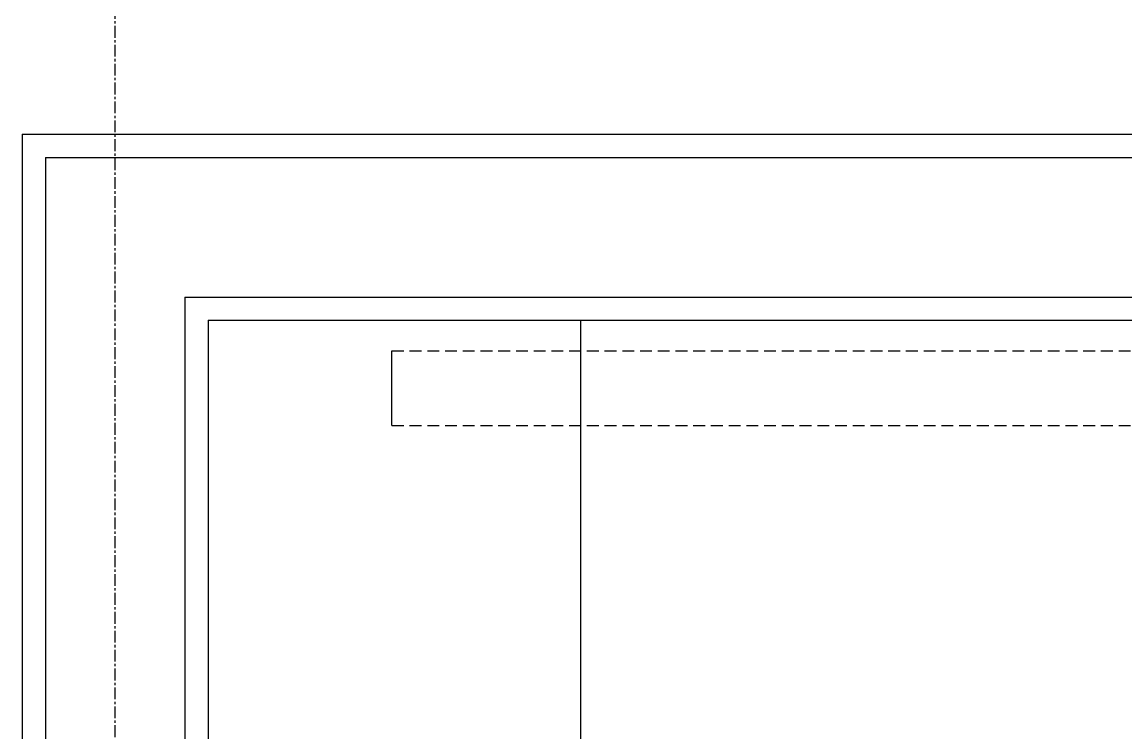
# Model space of a CAD drawing. Header units: millimetres. Extents: x 0 to 181737, y 0 to 59400.
# Drawn here: x 114650 to 115243, y 31433 to 31815 of the extents above; entities that cross this region are included whole.
import ezdxf

# ---------------------------------------------------------------- set-up
doc = ezdxf.new("R2010")
doc.units = ezdxf.units.MM
doc.header["$LTSCALE"] = 0.2
doc.linetypes.add('CENTER', pattern=[50.8, 31.75, -6.35, 6.35, -6.35])
doc.linetypes.add('HIDDEN', pattern=[9.525, 6.35, -3.175])
for name, color, linetype in [('A_建築', 8, 'Continuous'), ('A_建築（什器）', 8, 'Continuous'), ('A_建築（軽鉄下地）', 8, 'Continuous')]:
    doc.layers.add(name, color=color, linetype=linetype)
doc.layers.add('A_通芯', color=8, linetype='CENTER', plot=False)

msp = doc.modelspace()

# ---------------------------------------------------------------- linework, layer by layer
at = {"layer": 'A_建築'}
for p, q in [((114650, 31755), (114650, 29000)), ((114650, 31755), (115823.72, 31755)), ((114750, 31655), (114750, 29000)), ((114750, 31655), (115823.72, 31655)), ((114848.72, 31598.5), (114848.72, 31638.5))]:
    msp.add_line(p, q, dxfattribs=at)
at = {"layer": 'A_建築', "linetype": 'HIDDEN', "ltscale": 5}
for p, q in [((114848.72, 31638.5), (115773.72, 31638.5)), ((114848.72, 31598.5), (115773.72, 31598.5))]:
    msp.add_line(p, q, dxfattribs=at)
at = {"layer": 'A_建築（什器）'}
msp.add_line((114950, 31655), (114950, 29405), dxfattribs=at)
at = {"layer": 'A_建築（軽鉄下地）', "color": 8, "ltscale": 50}
for p, q in [((114662.5, 31742.5), (114662.5, 29000)), ((114662.5, 31742.5), (115823.72, 31742.5)), ((114737.5, 31667.5), (114737.5, 29000)), ((114737.5, 31667.5), (115823.72, 31667.5))]:
    msp.add_line(p, q, dxfattribs=at)
at = {"layer": 'A_通芯', "color": 8}
msp.add_lwpolyline([(114700, 14565.35), (114700, 46450.31)], dxfattribs=at)

doc.saveas('drawing.dxf')
